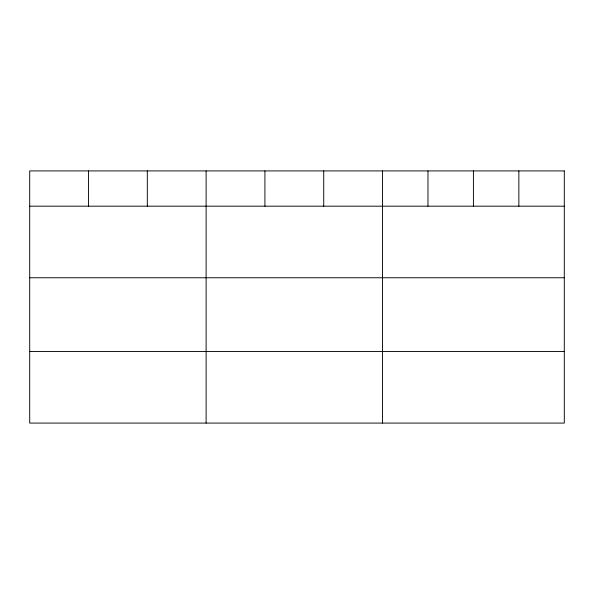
<?xml version="1.0" encoding="UTF-8"?>
<svg xmlns="http://www.w3.org/2000/svg" width="594" height="594" viewBox="0 0 594 594"><rect width="100%" height="100%" fill="white"/><g stroke="black" fill="none" stroke-linecap="round" stroke-linejoin="round"><path stroke-width="0.89" d="M29.7 206.185L564.3 206.185M29.7 277.762L564.3 277.762M29.7 351.507L564.3 351.507M518.859 170.916L518.859 206.185M473.418 170.916L473.418 206.185M427.977 170.916L427.977 206.185M382.536 170.916L382.536 423.084M323.73 170.916L323.73 206.185M264.924 170.916L264.924 206.185M206.118 170.916L206.118 423.084M147.312 170.916L147.312 206.185M88.506 170.916L88.506 206.185M564.3 170.916L29.7 170.916L29.7 423.084L564.3 423.084L564.3 170.916"/></g></svg>
